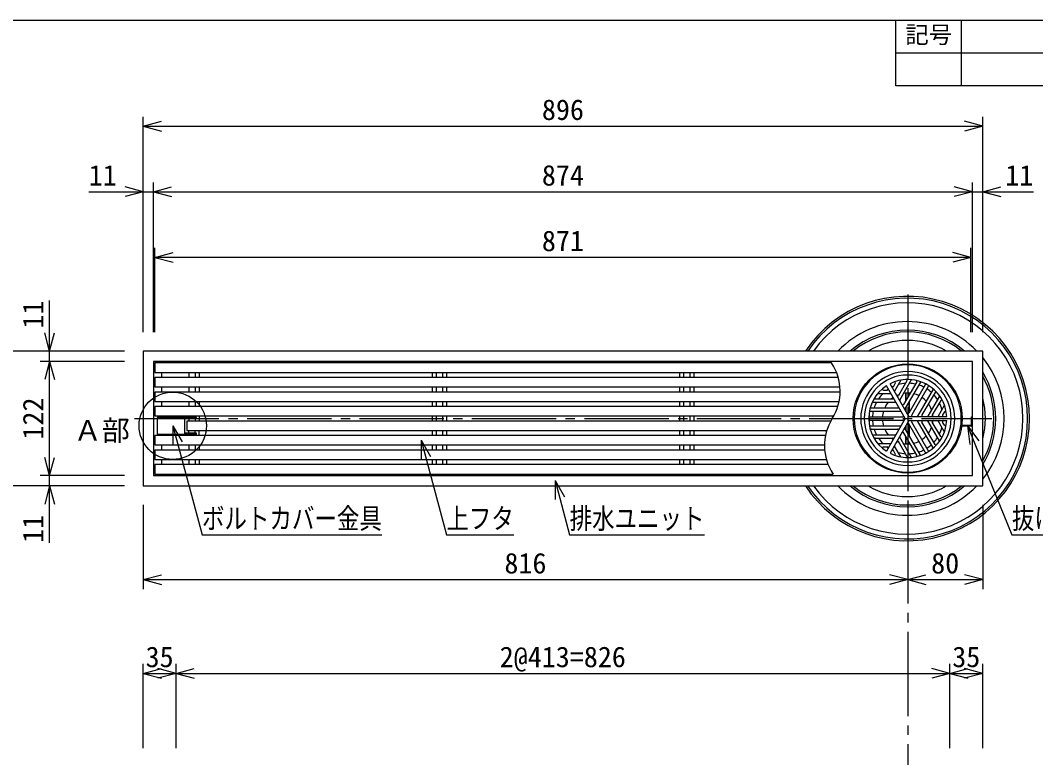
# Model space of a CAD drawing. Units: millimetres, scale not verified. Extents: x -1365 to 1365, y -930 to 870.
# Drawn here: x -640 to 444, y 83 to 870 of the extents above; entities that cross this region are included whole.
import ezdxf
from ezdxf.enums import TextEntityAlignment as Align

# ---------------------------------------------------------------- set-up
doc = ezdxf.new("R2010")
doc.units = ezdxf.units.MM
doc.header["$LTSCALE"] = 10
doc.linetypes.add('CHAIN2', pattern=[12, 9, -1, 1, -1])
for name, color, linetype in [('0-0_計極細', 2, 'Continuous'), ('0-1_計細線', 3, 'Continuous'), ('0-5_寸法線', 7, 'Continuous'), ('0-7_枠細線', 5, 'Continuous'), ('0-8_枠中線', 5, 'Continuous')]:
    doc.layers.add(name, color=color, linetype=linetype)
doc.styles.add('ＭＳ ゴシック', font='')
doc.styles.get('ＭＳ ゴシック').set_extended_font_data('MS Gothic')

msp = doc.modelspace()

# ---------------------------------------------------------------- linework, layer by layer
at = {"layer": '0-0_計極細', "linetype": 'CHAIN2'}
for p, q in [((307.61, 577.48), (307.61, -143.78)), ((-517.57, 445.02), (397.46, 445.02))]:
    msp.add_line(p, q, dxfattribs=at)
at = {"layer": '0-0_計極細'}
for p, q in [((-488.89, 494.27), (-488.89, 488.77)), ((-459.84, 494.27), (-459.84, 488.77)), ((-452.94, 494.27), (-452.94, 488.77)), ((-448.89, 494.27), (-448.89, 488.77)), ((-199.89, 494.27), (-199.89, 488.77)), ((-195.84, 494.27), (-195.84, 488.77)), ((-188.94, 494.27), (-188.94, 488.77)), ((-184.89, 494.27), (-184.89, 488.77)), ((64.11, 494.27), (64.11, 488.77)), ((68.16, 494.27), (68.16, 488.77)), ((75.06, 494.27), (75.06, 488.77)), ((79.11, 494.27), (79.11, 488.77)), ((-488.89, 478.77), (-488.89, 473.27)), ((-459.84, 478.77), (-459.84, 473.27)), ((-452.94, 478.77), (-452.94, 473.27)), ((-448.89, 478.77), (-448.89, 473.27)), ((-199.89, 478.77), (-199.89, 473.27)), ((-195.84, 478.77), (-195.84, 473.27)), ((-188.94, 478.77), (-188.94, 473.27)), ((-184.89, 478.77), (-184.89, 473.27)), ((64.11, 478.77), (64.11, 473.27)), ((68.16, 478.77), (68.16, 473.27)), ((75.06, 478.77), (75.06, 473.27)), ((79.11, 478.77), (79.11, 473.27)), ((294.24, 482.59), (292.25, 479.14)), ((300.16, 485.81), (293.56, 474.37)), ((306.72, 485.12), (297.76, 469.61)), ((311.39, 486.2), (299.06, 464.84)), ((317.2, 484.21), (303.26, 460.07)), ((321.12, 483.98), (304.57, 455.31)), ((326.36, 481.01), (308.77, 450.54)), ((329.4, 479.26), (311.81, 448.78)), ((276, 471.86), (289.21, 471.86)), ((281.75, 475.38), (285.74, 475.38)), ((305.6, 464.12), (305.6, 472.04)), ((306.1, 464.99), (306.1, 472.07)), ((309.11, 470.21), (309.11, 472.07)), ((309.61, 471.08), (309.61, 472.04)), ((334.59, 476.2), (318.04, 447.53)), ((336.75, 472.92), (322.82, 448.78)), ((341.37, 468.89), (329.04, 447.53)), ((-488.89, 463.27), (-488.89, 457.77)), ((-459.84, 463.27), (-459.84, 457.77)), ((-452.94, 463.27), (-452.94, 457.77)), ((-448.89, 463.27), (-448.89, 457.77)), ((-199.89, 463.27), (-199.89, 457.77)), ((-195.84, 463.27), (-195.84, 457.77)), ((-188.94, 463.27), (-188.94, 457.77)), ((-184.89, 463.27), (-184.89, 457.77)), ((64.11, 463.27), (64.11, 457.77)), ((68.16, 463.27), (68.16, 457.77)), ((75.06, 463.27), (75.06, 457.77)), ((79.11, 463.27), (79.11, 457.77)), ((268.87, 456.31), (296.74, 456.31)), ((270.05, 462.33), (294.72, 462.33)), ((273.32, 465.84), (291.24, 465.84)), ((305.6, 453.01), (305.6, 457.1)), ((306.1, 452.14), (306.1, 457.97)), ((309.11, 451.14), (309.11, 463.18)), ((309.61, 452.01), (309.61, 464.05)), ((342.78, 464.3), (333.82, 448.78)), ((346.66, 458.97), (340.05, 447.53)), ((-492.39, 447.17), (-483.39, 447.17)), ((-492.39, 447.17), (-492.39, 446.17)), ((-488.89, 447.77), (-488.89, 447.17)), ((-483.39, 447.17), (-483.39, 446.17)), ((-459.84, 447.77), (-459.84, 446.17)), ((-459.84, 445.17), (-459.84, 442.27)), ((-452.94, 447.77), (-452.94, 446.17)), ((-452.94, 445.17), (-452.94, 442.27)), ((-448.89, 447.77), (-448.89, 442.27)), ((-199.89, 447.77), (-199.89, 442.27)), ((-195.84, 447.77), (-195.84, 442.27)), ((-188.94, 447.77), (-188.94, 442.27)), ((-184.89, 447.77), (-184.89, 442.27)), ((64.11, 447.77), (64.11, 442.27)), ((68.16, 447.77), (68.16, 442.27)), ((75.06, 447.77), (75.06, 442.27)), ((79.11, 447.77), (79.11, 442.27)), ((267.06, 446.78), (302.25, 446.78)), ((267.11, 452.8), (300.22, 452.8)), ((346.82, 452.23), (344.83, 448.78)), ((267.06, 443.27), (302.25, 443.27)), ((267.11, 437.24), (300.22, 437.24)), ((268.87, 433.73), (296.74, 433.73)), ((321.12, 406.06), (304.57, 434.74)), ((305.6, 432.94), (305.6, 437.03)), ((306.1, 432.07), (306.1, 437.9)), ((326.36, 409.03), (308.77, 439.5)), ((309.11, 426.86), (309.11, 438.9)), ((309.61, 425.99), (309.61, 438.03)), ((329.4, 410.78), (311.81, 441.26)), ((334.59, 413.84), (318.04, 442.51)), ((336.75, 417.12), (322.82, 441.26)), ((341.37, 421.15), (329.04, 442.51)), ((342.78, 425.74), (333.82, 441.26)), ((346.66, 431.07), (340.05, 442.51)), ((346.82, 437.81), (344.83, 441.26)), ((366.61, 436.77), (366.61, 437.77)), ((-492.39, 427.37), (-492.39, 428.37)), ((-492.39, 427.37), (-483.39, 427.37)), ((-488.89, 427.37), (-488.89, 426.77)), ((-483.39, 427.37), (-483.39, 428.37)), ((-459.84, 429.37), (-459.84, 432.27)), ((-459.84, 426.77), (-459.84, 428.37)), ((-452.94, 429.37), (-452.94, 432.27)), ((-452.94, 426.77), (-452.94, 428.37)), ((-448.89, 426.77), (-448.89, 432.27)), ((-199.89, 432.27), (-199.89, 426.77)), ((-195.84, 432.27), (-195.84, 426.77)), ((-188.94, 432.27), (-188.94, 426.77)), ((-184.89, 432.27), (-184.89, 426.77)), ((64.11, 432.27), (64.11, 426.77)), ((68.16, 432.27), (68.16, 426.77)), ((75.06, 432.27), (75.06, 426.77)), ((79.11, 432.27), (79.11, 426.77)), ((270.05, 427.71), (294.72, 427.71)), ((273.32, 424.2), (291.24, 424.2)), ((311.39, 403.84), (299.06, 425.2)), ((317.2, 405.83), (303.26, 429.97)), ((305.6, 418), (305.6, 425.92)), ((306.1, 417.97), (306.1, 425.05)), ((-488.89, 416.77), (-488.89, 411.27)), ((-459.84, 416.77), (-459.84, 411.27)), ((-452.94, 416.77), (-452.94, 411.27)), ((-448.89, 416.77), (-448.89, 411.27)), ((-199.89, 416.77), (-199.89, 411.27)), ((-195.84, 416.77), (-195.84, 411.27)), ((-188.94, 416.77), (-188.94, 411.27)), ((-184.89, 416.77), (-184.89, 411.27)), ((64.11, 416.77), (64.11, 411.27)), ((68.16, 416.77), (68.16, 411.27)), ((75.06, 416.77), (75.06, 411.27)), ((79.11, 416.77), (79.11, 411.27)), ((276, 418.18), (289.21, 418.18)), ((281.75, 414.67), (285.74, 414.67)), ((300.16, 404.23), (293.56, 415.67)), ((306.72, 404.92), (297.76, 420.44)), ((309.11, 417.97), (309.11, 419.84)), ((309.61, 418), (309.61, 418.97)), ((-488.89, 401.27), (-488.89, 395.77)), ((-459.84, 401.27), (-459.84, 395.77)), ((-452.94, 401.27), (-452.94, 395.77)), ((-448.89, 401.27), (-448.89, 395.77)), ((-199.89, 401.27), (-199.89, 395.77)), ((-195.84, 401.27), (-195.84, 395.77)), ((-188.94, 401.27), (-188.94, 395.77)), ((-184.89, 401.27), (-184.89, 395.77)), ((64.11, 401.27), (64.11, 395.77)), ((68.16, 401.27), (68.16, 395.77)), ((75.06, 401.27), (75.06, 395.77)), ((79.11, 401.27), (79.11, 395.77)), ((294.24, 407.46), (292.25, 410.9))]:
    msp.add_line(p, q, dxfattribs=at)
for centre, radius, start, end in [((181.18, 474.02), 54.31, 327.72738, 33.84606), ((307.61, 445.02), 50.15, 90, 270), ((307.61, 445.02), 50.15, 270, 90), ((281.75, 476.38), 1, 129.50177, 270), ((285.74, 476.38), 1, 270, 30), ((291.38, 479.64), 1, 210, 330), ((307.61, 445.02), 37.63, 113.77152, 116.31965), ((293.38, 483.09), 1, 330, 110.49823), ((307.61, 445.02), 37.63, 93.596, 105.50678), ((300.6, 485.56), 0.502, 99.81001, 150), ((305.85, 485.62), 1, 330, 92.48216), ((307.61, 445.02), 37.63, 77.4576, 87.38711), ((307.61, 445.02), 37.63, 77.4576, 87.38711), ((311.83, 485.95), 0.502, 84.11294, 150), ((316.33, 484.72), 1, 330, 77.60597), ((307.61, 445.02), 37.63, 62.67477, 71.92708), ((321.55, 483.73), 0.502, 70.18513, 150), ((325.49, 481.52), 1, 330, 63.89345), ((330.27, 478.76), 1, 56.10655, 150), ((273.32, 466.85), 1, 147.51784, 270), ((276, 471.36), 0.502, 90, 140.18999), ((307.61, 445.02), 37.63, 134.49322, 146.404), ((307.61, 445.02), 37.63, 123.68035, 126.22848), ((289.21, 471.36), 0.502, 30, 90), ((307.61, 445.02), 27.09, 124.78019, 129.77896), ((291.24, 466.85), 1, 270, 30), ((293.99, 474.12), 0.502, 150, 210), ((296.89, 470.11), 1, 210, 330), ((307.61, 445.02), 27.09, 110.22104, 115.21981), ((307.61, 445.02), 27.09, 84.62432, 99.70902), ((307.61, 445.02), 27.09, 84.62432, 90), ((307.61, 445.02), 27.09, 63.71622, 76.68065), ((307.61, 445.02), 27.09, 43.31935, 56.28378), ((307.61, 445.02), 37.63, 48.07292, 57.32523), ((334.15, 476.45), 0.502, 330, 49.81487), ((307.61, 445.02), 37.63, 32.61289, 42.5424), ((337.62, 472.42), 1, 42.39403, 150), ((340.94, 469.14), 0.502, 330, 35.88706), ((268.87, 457.31), 1, 162.39403, 270), ((270.05, 461.83), 0.502, 90, 155.88706), ((307.61, 445.02), 37.63, 152.61289, 162.5424), ((307.61, 445.02), 27.09, 140.29098, 155.37568), ((294.72, 461.83), 0.502, 30, 90), ((296.74, 457.31), 1, 270, 30), ((299.5, 464.59), 0.502, 150, 210), ((302.39, 460.58), 1, 210, 330), ((305, 455.06), 0.502, 150, 210), ((307.61, 445.02), 27.09, 20.29098, 35.37568), ((307.61, 445.02), 37.63, 14.49322, 26.40401), ((343.65, 463.8), 1, 27.51784, 150), ((273.03, 416.02), 54.31, 147.72738, 213.84606), ((267.06, 447.78), 1, 176.10043, 269.99386), ((267.11, 452.3), 0.502, 89.99378, 169.80868), ((307.61, 445.02), 37.63, 168.07292, 177.32523), ((307.61, 445.02), 27.09, 163.31935, 176.28378), ((300.22, 452.3), 0.502, 30, 90), ((302.25, 447.78), 1, 270, 30), ((307.9, 451.04), 1, 210, 330), ((307.9, 451.04), 1, 253.22135, 330), ((312.68, 448.28), 1, 150, 270), ((317.6, 447.78), 0.502, 270, 330), ((323.68, 448.28), 1, 150, 270), ((328.61, 447.78), 0.502, 270, 330), ((334.69, 448.28), 1, 150, 270), ((307.61, 445.02), 27.09, 4.78019, 9.77896), ((339.62, 447.78), 0.502, 270, 330), ((345.7, 448.28), 1, 150, 270), ((307.61, 445.02), 37.63, 3.68035, 6.22848), ((347.69, 451.73), 1, 9.50177, 150), ((267.06, 442.26), 1, 90, 183.89345), ((267.11, 437.75), 0.502, 190.17883, 269.99383), ((268.87, 432.73), 1, 90, 197.60597), ((307.61, 445.02), 37.63, 182.67477, 191.92708), ((307.61, 445.02), 37.63, 197.4576, 207.38711), ((307.61, 445.02), 27.09, 183.71622, 196.68065), ((307.61, 445.02), 27.09, 204.62432, 219.70902), ((296.74, 432.73), 1, 330, 90), ((300.22, 437.75), 0.502, 270, 330), ((302.25, 442.26), 1, 330, 90), ((305, 434.99), 0.502, 150, 210), ((307.9, 439), 1, 30, 150), ((307.9, 439), 1, 30, 106.77865), ((312.68, 441.76), 1, 90, 210), ((317.6, 442.26), 0.502, 30, 90), ((323.68, 441.76), 1, 90, 210), ((328.61, 442.26), 0.502, 30, 90), ((307.61, 445.02), 27.09, 324.62432, 339.70902), ((334.69, 441.76), 1, 90, 210), ((307.61, 445.02), 27.09, 350.22104, 355.21981), ((339.62, 442.26), 0.502, 30, 90), ((307.61, 445.02), 37.63, 333.59599, 345.50678), ((345.7, 441.76), 1, 90, 210), ((307.61, 445.02), 37.63, 353.77152, 356.31965), ((347.69, 438.31), 1, 210, 350.49823), ((270.05, 428.21), 0.502, 204.11294, 270), ((273.32, 423.2), 1, 90, 212.48216), ((307.61, 445.02), 37.63, 213.59599, 225.50678), ((307.61, 445.02), 27.09, 230.22104, 235.21981), ((291.24, 423.2), 1, 330, 90), ((294.72, 428.21), 0.502, 270, 330), ((299.5, 425.45), 0.502, 150, 210), ((302.39, 429.47), 1, 30, 150), ((307.61, 445.02), 27.09, 303.71622, 316.68065), ((307.61, 445.02), 37.63, 317.4576, 327.38711), ((343.65, 426.24), 1, 210, 332.48216), ((281.75, 413.66), 1, 90, 230.49823), ((307.61, 445.02), 37.63, 233.77152, 236.31965), ((285.74, 413.66), 1, 330, 90), ((289.21, 418.68), 0.502, 270, 330), ((293.99, 415.92), 0.502, 149.99998, 210.00002), ((296.89, 419.93), 1, 30, 150), ((307.61, 445.02), 27.09, 244.78019, 249.77896), ((307.61, 445.02), 27.09, 260.29098, 275.37568), ((307.61, 445.02), 27.09, 283.31935, 296.28378), ((307.61, 445.02), 37.63, 302.67477, 311.92708), ((334.15, 413.59), 0.502, 310.18513, 30), ((337.62, 417.62), 1, 210, 317.60597), ((340.94, 420.9), 0.502, 324.11294, 30), ((291.38, 410.4), 1, 30, 150), ((307.61, 445.02), 37.63, 243.68035, 246.22848), ((293.38, 406.95), 1, 249.50177, 30), ((307.61, 445.02), 37.63, 254.49322, 266.404), ((300.6, 404.48), 0.502, 210, 260.18999), ((305.85, 404.42), 1, 267.51784, 30), ((307.61, 445.02), 37.63, 272.61289, 282.5424), ((311.83, 404.1), 0.502, 210, 275.88706), ((316.33, 405.33), 1, 282.39403, 30), ((307.61, 445.02), 37.63, 288.07292, 297.32523), ((321.55, 406.31), 0.502, 210, 289.81487), ((325.49, 408.53), 1, 296.10655, 30), ((330.27, 411.29), 1, 210, 303.89345)]:
    msp.add_arc(centre, radius, start, end, dxfattribs=at)
at = {"layer": '0-1_計細線'}
for p, q in [((-495.89, 504.27), (-495.89, 494.27)), ((226.29, 504.27), (-495.89, 504.27)), ((-495.89, 494.27), (231.58, 494.27)), ((-495.89, 488.77), (-495.89, 478.77)), ((233.45, 488.77), (-495.89, 488.77)), ((-495.89, 478.77), (235.29, 478.77)), ((305, 445.02), (284.86, 479.9)), ((308.91, 447.28), (288.77, 482.16)), ((-495.89, 473.27), (-495.89, 463.27)), ((235.49, 473.27), (-495.89, 473.27)), ((-495.89, 463.27), (234.42, 463.27)), ((-495.89, 457.77), (-495.89, 447.77)), ((233.01, 457.77), (-495.89, 457.77)), ((-495.89, 447.77), (228.73, 447.77)), ((-451.39, 446.17), (-493.39, 446.17)), ((-493.39, 446.17), (-493.39, 428.37)), ((-464.19, 428.37), (-464.19, 446.17)), ((-464.19, 445.17), (-451.39, 445.17)), ((-451.39, 445.17), (-451.39, 446.17)), ((305, 445.02), (284.86, 410.14)), ((308.91, 447.28), (307.61, 449.54)), ((308.91, 447.28), (311.52, 447.28)), ((308.91, 447.28), (349.19, 447.28)), ((375.61, 446.77), (376.61, 446.77)), ((375.61, 437.77), (375.61, 446.77)), ((-461.89, 442.27), (-461.89, 432.27)), ((225.48, 442.27), (-461.89, 442.27)), ((308.91, 442.76), (288.77, 407.88)), ((308.91, 442.76), (349.19, 442.76)), ((375.61, 436.77), (364.61, 436.77)), ((-495.89, 426.77), (-495.89, 416.77)), ((219.79, 426.77), (-495.89, 426.77)), ((-493.39, 428.37), (-451.39, 428.37)), ((-451.39, 429.37), (-464.19, 429.37)), ((-461.89, 432.27), (221.2, 432.27)), ((-451.39, 428.37), (-451.39, 429.37)), ((-495.89, 416.77), (218.72, 416.77)), ((-495.89, 411.27), (-495.89, 401.27)), ((218.92, 411.27), (-495.89, 411.27)), ((-495.89, 401.27), (220.76, 401.27)), ((-495.89, 395.77), (-495.89, 385.77)), ((222.63, 395.77), (-495.89, 395.77)), ((-495.89, 385.77), (227.92, 385.77))]:
    msp.add_line(p, q, dxfattribs=at)
for points in [[(-508.39, 517.02), (-508.39, 373.02), (387.61, 373.02), (387.61, 517.02)], [(-497.39, 506.02), (-497.39, 384.02), (376.61, 384.02), (376.61, 506.02)]]:
    msp.add_lwpolyline(points, close=True, dxfattribs=at)
msp.add_lwpolyline([(364.61, 436.77), (364.61, 437.77), (375.61, 437.77)], dxfattribs=at)
msp.add_circle((307.61, 445.02), 58.2, dxfattribs=at)
for centre, radius, start, end in [((307.61, 445.02), 57.2, 90, 270), ((307.61, 445.02), 57.2, 270, 90), ((307.61, 445.02), 46.41, 90, 270), ((307.61, 445.02), 46.41, 270, 90), ((307.61, 445.02), 41.65, 123.10792, 236.89208), ((307.61, 445.02), 41.65, 90, 116.89208), ((307.61, 445.02), 41.65, 3.10792, 90), ((346.22, 459.22), 0.502, 330, 20.18999), ((307.61, 445.02), 41.65, 270, 356.89208), ((375.61, 437.77), 1, 270, 360), ((346.22, 430.82), 0.502, 339.81001, 30), ((276, 418.68), 0.502, 219.81001, 270), ((307.61, 445.02), 41.65, 243.10792, 270)]:
    msp.add_arc(centre, radius, start, end, dxfattribs=at)
for centre, major_axis, start_param, end_param in [((307.17, 444.99), (0, 130.45), 2.154899, 7.268746), ((307.17, 444.99), (0, 128.45), 2.1652636, 7.2583557), ((307.17, 445.05), (0, 103.36), 5.4830921, 7.0832785), ((307.17, 445.05), (0, 103.36), 4.0334948, 5.3912831), ((307.17, 445.05), (0, 103.36), 2.3413949, 3.9417904)]:
    msp.add_ellipse(centre, major_axis=major_axis, ratio=0.999995, start_param=start_param, end_param=end_param, dxfattribs=at)
at = {"layer": '0-5_寸法線'}
for p, q in [((-508.39, 537.02), (-508.39, 767.02)), ((-508.39, 757.02), (-489.08, 762.2)), ((387.61, 757.02), (368.29, 762.2)), ((387.61, 537.02), (387.61, 767.02)), ((-508.39, 757.02), (-489.08, 751.84)), ((-508.39, 757.02), (387.61, 757.02)), ((387.61, 757.02), (368.29, 751.84)), ((-508.39, 537.02), (-508.39, 697.02)), ((-497.39, 537.02), (-497.39, 697.02)), ((376.61, 537.02), (376.61, 697.02)), ((387.61, 537.02), (387.61, 697.02)), ((-566.58, 687.02), (-497.39, 687.02)), ((-508.39, 687.02), (-527.71, 692.2)), ((-508.39, 687.02), (-527.71, 681.84)), ((-497.39, 687.02), (-478.08, 692.2)), ((-497.39, 687.02), (-478.08, 681.84)), ((-497.39, 687.02), (376.61, 687.02)), ((376.61, 687.02), (357.29, 692.2)), ((376.61, 687.02), (357.29, 681.84)), ((376.61, 687.02), (441.7, 687.02)), ((387.61, 687.02), (406.92, 692.2)), ((387.61, 687.02), (406.92, 681.84)), ((-495.89, 537.02), (-495.89, 627.02)), ((-495.89, 617.02), (-476.58, 622.2)), ((375.11, 617.02), (355.79, 622.2)), ((375.11, 537.02), (375.11, 627.02)), ((-495.89, 617.02), (-476.58, 611.84)), ((375.11, 617.02), (-495.89, 617.02)), ((375.11, 617.02), (355.79, 611.84)), ((-608.39, 506.02), (-608.39, 570.92)), ((-608.39, 517.02), (-613.57, 536.34)), ((-608.39, 517.02), (-603.22, 536.34)), ((-528.39, 517.02), (-688.39, 517.02)), ((-528.39, 517.02), (-618.39, 517.02)), ((-528.39, 506.02), (-618.39, 506.02)), ((-608.39, 506.02), (-613.57, 486.7)), ((-608.39, 506.02), (-603.22, 486.7)), ((-608.39, 384.02), (-608.39, 506.02)), ((-476.89, 437.27), (-466.89, 419.95)), ((-476.89, 437.27), (-476.89, 417.27)), ((371.26, 437.2), (383.35, 421.27)), ((371.26, 437.2), (373.77, 417.36)), ((-211.86, 421.75), (-201.86, 404.43)), ((-211.86, 421.75), (-211.86, 401.75)), ((-608.39, 384.02), (-613.57, 403.34)), ((-608.39, 384.02), (-603.22, 403.34)), ((-528.39, 384.02), (-618.39, 384.02)), ((-608.39, 312.3), (-608.39, 384.02)), ((-528.39, 373.02), (-688.39, 373.02)), ((-528.39, 373.02), (-618.39, 373.02)), ((-608.39, 373.02), (-613.57, 353.7)), ((-608.39, 373.02), (-603.22, 353.7)), ((-68.86, 378.75), (-58.86, 361.43)), ((-68.86, 378.75), (-68.86, 358.75)), ((-508.39, 353.02), (-508.39, 263.02)), ((307.61, 353.02), (307.61, 263.02)), ((387.61, 353.02), (387.61, 263.02)), ((-508.39, 273.02), (-489.08, 278.2)), ((-508.39, 273.02), (-489.08, 267.84)), ((-508.39, 273.02), (307.61, 273.02)), ((307.61, 273.02), (288.29, 278.2)), ((307.61, 273.02), (288.29, 267.84)), ((307.61, 273.02), (326.92, 278.2)), ((307.61, 273.02), (326.92, 267.84)), ((307.61, 273.02), (387.61, 273.02)), ((387.61, 273.02), (368.29, 278.2)), ((387.61, 273.02), (368.29, 267.84)), ((-508.39, 93.02), (-508.39, 183.02)), ((-508.39, 173.02), (-489.08, 178.2)), ((-473.39, 173.02), (-492.71, 178.2)), ((-473.39, 93.02), (-473.39, 183.02)), ((-473.39, 173.02), (-454.08, 178.2)), ((352.61, 173.02), (333.29, 178.2)), ((352.61, 93.02), (352.61, 183.02)), ((352.61, 173.02), (371.92, 178.2)), ((387.61, 173.02), (368.29, 178.2)), ((387.61, 93.02), (387.61, 183.02)), ((-508.39, 173.02), (-489.08, 167.84)), ((-508.39, 173.02), (-473.39, 173.02)), ((-473.39, 173.02), (-492.71, 167.84)), ((-473.39, 173.02), (-454.08, 167.84)), ((-473.39, 173.02), (352.61, 173.02)), ((352.61, 173.02), (333.29, 167.84)), ((352.61, 173.02), (371.92, 167.84)), ((352.61, 173.02), (387.61, 173.02)), ((387.61, 173.02), (368.29, 167.84))]:
    msp.add_line(p, q, dxfattribs=at)
for points in [[(-476.89, 437.27), (-445.68, 320.78), (-253.68, 320.78)], [(371.26, 437.2), (418.76, 320.78), (586.76, 320.78)], [(-211.86, 421.75), (-184.81, 320.78), (-112.81, 320.78)], [(-68.86, 378.75), (-53.32, 320.78), (90.68, 320.78)]]:
    msp.add_lwpolyline(points, dxfattribs=at)
msp.add_circle((-476.89, 437.27), 36, dxfattribs=at)
for centre, major_axis, start_param, end_param in [((307.17, 444.99), (0, 123.43), 2.1930088, 7.2305398), ((307.17, 445.05), (0, 94.33), 5.5808559, 6.9855147), ((307.17, 445.05), (0, 92.32), 5.606949, 6.9594216), ((307.17, 445.05), (0, 83.29), 5.7565535, 6.8098171), ((307.17, 445.05), (0, 92.32), 4.1954387, 5.2252967), ((307.17, 445.05), (0, 94.33), 4.162883, 5.261895), ((307.17, 445.05), (0, 83.29), 4.4501115, 4.9746665), ((307.17, 445.05), (0, 94.33), 2.439136, 3.8440493), ((307.17, 445.05), (0, 92.32), 2.4652222, 3.8179631), ((307.17, 445.05), (0, 83.29), 2.6147757, 3.6684097)]:
    msp.add_ellipse(centre, major_axis=major_axis, ratio=0.999995, start_param=start_param, end_param=end_param, dxfattribs=at)
at = {"layer": '0-7_枠細線'}
for p, q in [((295, 800), (295, 870)), ((365, 800), (365, 870)), ((1365, 835), (295, 835)), ((1365, 800), (295, 800))]:
    msp.add_line(p, q, dxfattribs=at)
at = {"layer": '0-8_枠中線'}
msp.add_lwpolyline([(-1365, -930), (-1365, 870), (1365, 870), (1365, -930)], close=True, dxfattribs=at)

# ---------------------------------------------------------------- texts
at = {"layer": '0-5_寸法線', "style": 'ＭＳ ゴシック'}
for s, p in [('896', (-82.89, 757.02)), ('874', (-82.89, 687.02)), ('11', (-566.58, 687.02)), ('11', (411.7, 687.02)), ('871', (-82.89, 617.02)), ('Ａ部', (-582.68, 414.75)), ('816', (-122.89, 273.02)), ('80', (332.61, 273.02)), ('35', (-505.89, 173.02)), ('2@413=826', (-127.89, 173.02)), ('35', (355.11, 173.02))]:
    msp.add_text(s, height=21.99, dxfattribs=at).set_placement(p, align=Align.BOTTOM_LEFT)
for s, p in [('11', (-608.39, 540.92)), ('122', (-608.39, 422.52)), ('11', (-608.39, 312.3))]:
    msp.add_text(s, height=21.99, rotation=90, dxfattribs=at).set_placement(p, align=Align.BOTTOM_LEFT)
at = {"layer": '0-5_寸法線', "style": 'ＭＳ ゴシック', "width": 0.8}
for s, p in [('ボルトカバー金具', (-445.68, 320.78)), ('上フタ', (-184.81, 320.78)), ('排水ユニット', (-53.32, 320.78)), ('抜け防止Ｌ金具', (418.76, 320.78))]:
    msp.add_text(s, height=21.99, dxfattribs=at).set_placement(p, align=Align.BOTTOM_LEFT)
at = {"layer": '0-7_枠細線', "style": 'ＭＳ ゴシック'}
msp.add_text('記号', height=18.33, dxfattribs=at).set_placement((305, 840), align=Align.BOTTOM_LEFT)

doc.saveas('drawing.dxf')
